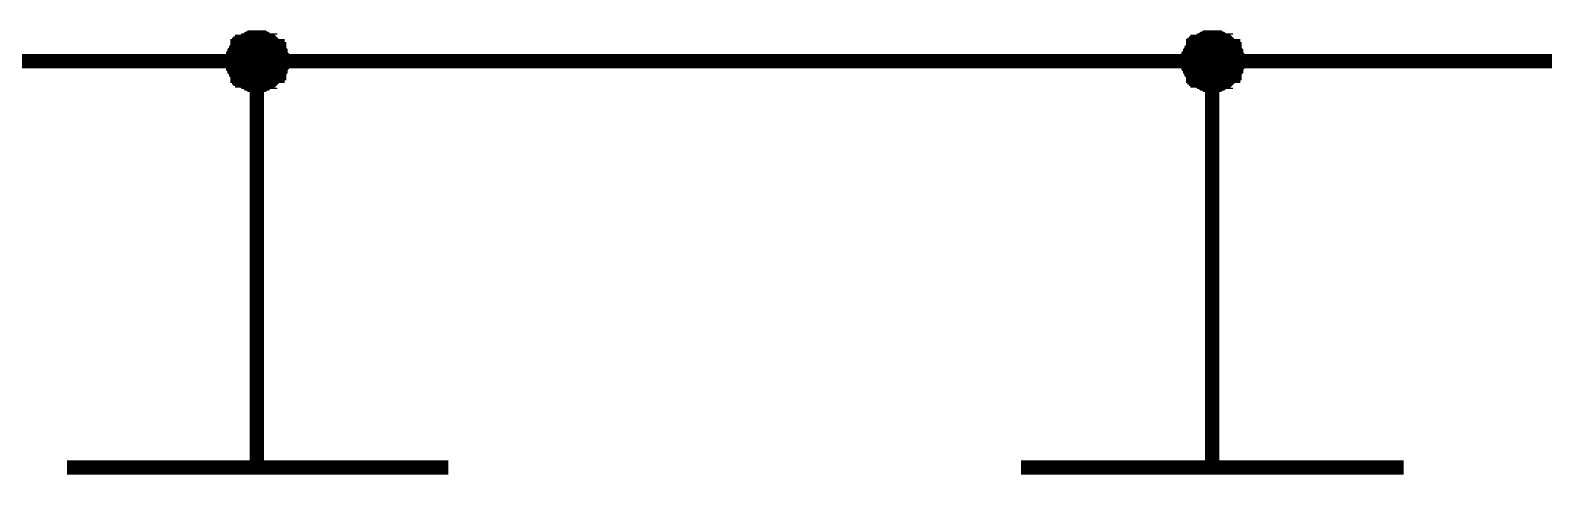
# Model space of a CAD drawing. Header units: millimetres. Extents: x 0 to 841, y 0 to 594.
# Drawn here: x 150.35 to 182.03, y 46.33 to 55.64 of the extents above; entities that cross this region are included whole.
import ezdxf

# ---------------------------------------------------------------- set-up
doc = ezdxf.new("R2010")
doc.units = ezdxf.units.MM
doc.layers.add('Sheet', color=255, linetype='Continuous')

msp = doc.modelspace()

# ---------------------------------------------------------------- linework, layer by layer
at = {"layer": 'Sheet', "const_width": 0.3}
for points in [[(154.597, 54.988), (154.597, 55.02), (154.597, 55.051), (154.597, 55.051), (154.597, 55.082), (154.597, 55.113), (154.628, 55.144), (154.628, 55.175), (154.628, 55.175), (154.66, 55.206), (154.66, 55.237), (154.66, 55.237), (154.691, 55.268), (154.691, 55.299), (154.722, 55.299), (154.722, 55.33), (154.753, 55.33), (154.753, 55.361), (154.784, 55.361), (154.784, 55.392), (154.815, 55.392), (154.846, 55.423), (154.846, 55.423), (154.877, 55.423), (154.908, 55.454), (154.908, 55.454), (154.939, 55.454), (154.97, 55.486), (155.001, 55.486), (155.032, 55.486), (155.032, 55.486), (155.063, 55.486), (155.094, 55.486)], [(154.597, 54.988), (154.597, 55.02), (154.597, 55.051), (154.597, 55.051), (154.597, 55.082), (154.597, 55.113), (154.628, 55.144), (154.628, 55.175), (154.628, 55.175), (154.66, 55.206), (154.66, 55.237), (154.66, 55.237), (154.691, 55.268), (154.691, 55.299), (154.722, 55.299), (154.722, 55.33), (154.753, 55.33), (154.753, 55.361), (154.784, 55.361), (154.784, 55.392), (154.815, 55.392), (154.846, 55.423), (154.846, 55.423), (154.877, 55.423), (154.908, 55.454), (154.908, 55.454), (154.939, 55.454), (154.97, 55.486), (155.001, 55.486), (155.032, 55.486), (155.032, 55.486), (155.063, 55.486), (155.094, 55.486)], [(154.597, 54.988), (154.597, 55.02), (154.597, 55.051), (154.597, 55.051), (154.597, 55.082), (154.597, 55.113), (154.628, 55.144), (154.628, 55.175), (154.628, 55.175), (154.66, 55.206), (154.66, 55.237), (154.66, 55.237), (154.691, 55.268), (154.691, 55.299), (154.722, 55.299), (154.722, 55.33), (154.753, 55.33), (154.753, 55.361), (154.784, 55.361), (154.784, 55.392), (154.815, 55.392), (154.846, 55.423), (154.846, 55.423), (154.877, 55.423), (154.908, 55.454), (154.908, 55.454), (154.939, 55.454), (154.97, 55.486), (155.001, 55.486), (155.032, 55.486), (155.032, 55.486), (155.063, 55.486), (155.094, 55.486)], [(154.597, 54.988), (154.597, 55.02), (154.597, 55.051), (154.597, 55.051), (154.597, 55.082), (154.597, 55.113), (154.628, 55.144), (154.628, 55.175), (154.628, 55.175), (154.66, 55.206), (154.66, 55.237), (154.66, 55.237), (154.691, 55.268), (154.691, 55.299), (154.722, 55.299), (154.722, 55.33), (154.753, 55.33), (154.753, 55.361), (154.784, 55.361), (154.784, 55.392), (154.815, 55.392), (154.846, 55.423), (154.846, 55.423), (154.877, 55.423), (154.908, 55.454), (154.908, 55.454), (154.939, 55.454), (154.97, 55.486), (155.001, 55.486), (155.032, 55.486), (155.032, 55.486), (155.063, 55.486), (155.094, 55.486)], [(154.597, 54.988), (154.597, 55.02), (154.597, 55.051), (154.597, 55.051), (154.597, 55.082), (154.597, 55.113), (154.628, 55.144), (154.628, 55.175), (154.628, 55.175), (154.66, 55.206), (154.66, 55.237), (154.66, 55.237), (154.691, 55.268), (154.691, 55.299), (154.722, 55.299), (154.722, 55.33), (154.753, 55.33), (154.753, 55.361), (154.784, 55.361), (154.784, 55.392), (154.815, 55.392), (154.846, 55.423), (154.846, 55.423), (154.877, 55.423), (154.908, 55.454), (154.908, 55.454), (154.939, 55.454), (154.97, 55.486), (155.001, 55.486), (155.032, 55.486), (155.032, 55.486), (155.063, 55.486), (155.094, 55.486)], [(154.597, 54.988), (154.597, 55.02), (154.597, 55.051), (154.597, 55.051), (154.597, 55.082), (154.597, 55.113), (154.628, 55.144), (154.628, 55.175), (154.628, 55.175), (154.66, 55.206), (154.66, 55.237), (154.66, 55.237), (154.691, 55.268), (154.691, 55.299), (154.722, 55.299), (154.722, 55.33), (154.753, 55.33), (154.753, 55.361), (154.784, 55.361), (154.784, 55.392), (154.815, 55.392), (154.846, 55.423), (154.846, 55.423), (154.877, 55.423), (154.908, 55.454), (154.908, 55.454), (154.939, 55.454), (154.97, 55.486), (155.001, 55.486), (155.032, 55.486), (155.032, 55.486), (155.063, 55.486), (155.094, 55.486)], [(154.597, 54.988), (154.597, 55.02), (154.597, 55.051), (154.597, 55.051), (154.597, 55.082), (154.597, 55.113), (154.628, 55.144), (154.628, 55.175), (154.628, 55.175), (154.66, 55.206), (154.66, 55.237), (154.66, 55.237), (154.691, 55.268), (154.691, 55.299), (154.722, 55.299), (154.722, 55.33), (154.753, 55.33), (154.753, 55.361), (154.784, 55.361), (154.784, 55.392), (154.815, 55.392), (154.846, 55.423), (154.846, 55.423), (154.877, 55.423), (154.908, 55.454), (154.908, 55.454), (154.939, 55.454), (154.97, 55.486), (155.001, 55.486), (155.032, 55.486), (155.032, 55.486), (155.063, 55.486), (155.094, 55.486)], [(154.597, 54.988), (154.597, 55.02), (154.597, 55.051), (154.597, 55.051), (154.597, 55.082), (154.597, 55.113), (154.628, 55.144), (154.628, 55.175), (154.628, 55.175), (154.66, 55.206), (154.66, 55.237), (154.66, 55.237), (154.691, 55.268), (154.691, 55.299), (154.722, 55.299), (154.722, 55.33), (154.753, 55.33), (154.753, 55.361), (154.784, 55.361), (154.784, 55.392), (154.815, 55.392), (154.846, 55.423), (154.846, 55.423), (154.877, 55.423), (154.908, 55.454), (154.908, 55.454), (154.939, 55.454), (154.97, 55.486), (155.001, 55.486), (155.032, 55.486), (155.032, 55.486), (155.063, 55.486), (155.094, 55.486)], [(155.094, 55.486), (155.094, 55.486)], [(155.094, 55.486), (155.125, 55.486), (155.156, 55.486), (155.156, 55.486), (155.187, 55.486), (155.219, 55.486), (155.25, 55.454), (155.281, 55.454), (155.281, 55.454), (155.312, 55.423), (155.343, 55.423), (155.374, 55.423), (155.374, 55.392), (155.405, 55.392), (155.436, 55.361), (155.436, 55.361), (155.467, 55.33), (155.467, 55.33), (155.498, 55.299), (155.529, 55.299), (155.529, 55.268), (155.529, 55.237), (155.56, 55.237), (155.56, 55.206), (155.591, 55.175), (155.591, 55.175), (155.591, 55.144), (155.591, 55.113), (155.622, 55.082), (155.622, 55.051), (155.622, 55.051), (155.622, 55.02), (155.622, 54.988)], [(155.094, 55.486), (155.094, 55.486)], [(155.094, 55.486), (155.125, 55.486), (155.156, 55.486), (155.156, 55.486), (155.187, 55.486), (155.219, 55.486), (155.25, 55.454), (155.281, 55.454), (155.281, 55.454), (155.312, 55.423), (155.343, 55.423), (155.374, 55.423), (155.374, 55.392), (155.405, 55.392), (155.436, 55.361), (155.436, 55.361), (155.467, 55.33), (155.467, 55.33), (155.498, 55.299), (155.529, 55.299), (155.529, 55.268), (155.529, 55.237), (155.56, 55.237), (155.56, 55.206), (155.591, 55.175), (155.591, 55.175), (155.591, 55.144), (155.591, 55.113), (155.622, 55.082), (155.622, 55.051), (155.622, 55.051), (155.622, 55.02), (155.622, 54.988)], [(155.094, 55.486), (155.094, 55.486)], [(155.094, 55.486), (155.125, 55.486), (155.156, 55.486), (155.156, 55.486), (155.187, 55.486), (155.219, 55.486), (155.25, 55.454), (155.281, 55.454), (155.281, 55.454), (155.312, 55.423), (155.343, 55.423), (155.374, 55.423), (155.374, 55.392), (155.405, 55.392), (155.436, 55.361), (155.436, 55.361), (155.467, 55.33), (155.467, 55.33), (155.498, 55.299), (155.529, 55.299), (155.529, 55.268), (155.529, 55.237), (155.56, 55.237), (155.56, 55.206), (155.591, 55.175), (155.591, 55.175), (155.591, 55.144), (155.591, 55.113), (155.622, 55.082), (155.622, 55.051), (155.622, 55.051), (155.622, 55.02), (155.622, 54.988)], [(155.094, 55.486), (155.094, 55.486)], [(155.094, 55.486), (155.125, 55.486), (155.156, 55.486), (155.156, 55.486), (155.187, 55.486), (155.219, 55.486), (155.25, 55.454), (155.281, 55.454), (155.281, 55.454), (155.312, 55.423), (155.343, 55.423), (155.374, 55.423), (155.374, 55.392), (155.405, 55.392), (155.436, 55.361), (155.436, 55.361), (155.467, 55.33), (155.467, 55.33), (155.498, 55.299), (155.529, 55.299), (155.529, 55.268), (155.529, 55.237), (155.56, 55.237), (155.56, 55.206), (155.591, 55.175), (155.591, 55.175), (155.591, 55.144), (155.591, 55.113), (155.622, 55.082), (155.622, 55.051), (155.622, 55.051), (155.622, 55.02), (155.622, 54.988)], [(155.094, 55.486), (155.094, 55.486)], [(155.094, 55.486), (155.125, 55.486), (155.156, 55.486), (155.156, 55.486), (155.187, 55.486), (155.219, 55.486), (155.25, 55.454), (155.281, 55.454), (155.281, 55.454), (155.312, 55.423), (155.343, 55.423), (155.374, 55.423), (155.374, 55.392), (155.405, 55.392), (155.436, 55.361), (155.436, 55.361), (155.467, 55.33), (155.467, 55.33), (155.498, 55.299), (155.529, 55.299), (155.529, 55.268), (155.529, 55.237), (155.56, 55.237), (155.56, 55.206), (155.591, 55.175), (155.591, 55.175), (155.591, 55.144), (155.591, 55.113), (155.622, 55.082), (155.622, 55.051), (155.622, 55.051), (155.622, 55.02), (155.622, 54.988)], [(155.094, 55.486), (155.094, 55.486)], [(155.094, 55.486), (155.125, 55.486), (155.156, 55.486), (155.156, 55.486), (155.187, 55.486), (155.219, 55.486), (155.25, 55.454), (155.281, 55.454), (155.281, 55.454), (155.312, 55.423), (155.343, 55.423), (155.374, 55.423), (155.374, 55.392), (155.405, 55.392), (155.436, 55.361), (155.436, 55.361), (155.467, 55.33), (155.467, 55.33), (155.498, 55.299), (155.529, 55.299), (155.529, 55.268), (155.529, 55.237), (155.56, 55.237), (155.56, 55.206), (155.591, 55.175), (155.591, 55.175), (155.591, 55.144), (155.591, 55.113), (155.622, 55.082), (155.622, 55.051), (155.622, 55.051), (155.622, 55.02), (155.622, 54.988)], [(155.094, 55.486), (155.094, 55.486)], [(155.094, 55.486), (155.125, 55.486), (155.156, 55.486), (155.156, 55.486), (155.187, 55.486), (155.219, 55.486), (155.25, 55.454), (155.281, 55.454), (155.281, 55.454), (155.312, 55.423), (155.343, 55.423), (155.374, 55.423), (155.374, 55.392), (155.405, 55.392), (155.436, 55.361), (155.436, 55.361), (155.467, 55.33), (155.467, 55.33), (155.498, 55.299), (155.529, 55.299), (155.529, 55.268), (155.529, 55.237), (155.56, 55.237), (155.56, 55.206), (155.591, 55.175), (155.591, 55.175), (155.591, 55.144), (155.591, 55.113), (155.622, 55.082), (155.622, 55.051), (155.622, 55.051), (155.622, 55.02), (155.622, 54.988)], [(155.094, 55.486), (155.094, 55.486)], [(155.094, 55.486), (155.125, 55.486), (155.156, 55.486), (155.156, 55.486), (155.187, 55.486), (155.219, 55.486), (155.25, 55.454), (155.281, 55.454), (155.281, 55.454), (155.312, 55.423), (155.343, 55.423), (155.374, 55.423), (155.374, 55.392), (155.405, 55.392), (155.436, 55.361), (155.436, 55.361), (155.467, 55.33), (155.467, 55.33), (155.498, 55.299), (155.529, 55.299), (155.529, 55.268), (155.529, 55.237), (155.56, 55.237), (155.56, 55.206), (155.591, 55.175), (155.591, 55.175), (155.591, 55.144), (155.591, 55.113), (155.622, 55.082), (155.622, 55.051), (155.622, 55.051), (155.622, 55.02), (155.622, 54.988)], [(174.598, 54.988), (174.598, 55.02), (174.598, 55.051), (174.598, 55.051), (174.598, 55.082), (174.598, 55.113), (174.629, 55.144), (174.629, 55.175), (174.629, 55.175), (174.66, 55.206), (174.66, 55.237), (174.66, 55.237), (174.691, 55.268), (174.691, 55.299), (174.722, 55.299), (174.722, 55.33), (174.753, 55.33), (174.753, 55.361), (174.784, 55.361), (174.784, 55.392), (174.815, 55.392), (174.846, 55.423), (174.846, 55.423), (174.877, 55.423), (174.908, 55.454), (174.908, 55.454), (174.939, 55.454), (174.97, 55.486), (175.001, 55.486), (175.032, 55.486), (175.032, 55.486), (175.063, 55.486), (175.094, 55.486)], [(174.598, 54.988), (174.598, 55.02), (174.598, 55.051), (174.598, 55.051), (174.598, 55.082), (174.598, 55.113), (174.629, 55.144), (174.629, 55.175), (174.629, 55.175), (174.66, 55.206), (174.66, 55.237), (174.66, 55.237), (174.691, 55.268), (174.691, 55.299), (174.722, 55.299), (174.722, 55.33), (174.753, 55.33), (174.753, 55.361), (174.784, 55.361), (174.784, 55.392), (174.815, 55.392), (174.846, 55.423), (174.846, 55.423), (174.877, 55.423), (174.908, 55.454), (174.908, 55.454), (174.939, 55.454), (174.97, 55.486), (175.001, 55.486), (175.032, 55.486), (175.032, 55.486), (175.063, 55.486), (175.094, 55.486)], [(174.598, 54.988), (174.598, 55.02), (174.598, 55.051), (174.598, 55.051), (174.598, 55.082), (174.598, 55.113), (174.629, 55.144), (174.629, 55.175), (174.629, 55.175), (174.66, 55.206), (174.66, 55.237), (174.66, 55.237), (174.691, 55.268), (174.691, 55.299), (174.722, 55.299), (174.722, 55.33), (174.753, 55.33), (174.753, 55.361), (174.784, 55.361), (174.784, 55.392), (174.815, 55.392), (174.846, 55.423), (174.846, 55.423), (174.877, 55.423), (174.908, 55.454), (174.908, 55.454), (174.939, 55.454), (174.97, 55.486), (175.001, 55.486), (175.032, 55.486), (175.032, 55.486), (175.063, 55.486), (175.094, 55.486)], [(174.598, 54.988), (174.598, 55.02), (174.598, 55.051), (174.598, 55.051), (174.598, 55.082), (174.598, 55.113), (174.629, 55.144), (174.629, 55.175), (174.629, 55.175), (174.66, 55.206), (174.66, 55.237), (174.66, 55.237), (174.691, 55.268), (174.691, 55.299), (174.722, 55.299), (174.722, 55.33), (174.753, 55.33), (174.753, 55.361), (174.784, 55.361), (174.784, 55.392), (174.815, 55.392), (174.846, 55.423), (174.846, 55.423), (174.877, 55.423), (174.908, 55.454), (174.908, 55.454), (174.939, 55.454), (174.97, 55.486), (175.001, 55.486), (175.032, 55.486), (175.032, 55.486), (175.063, 55.486), (175.094, 55.486)], [(174.598, 54.988), (174.598, 55.02), (174.598, 55.051), (174.598, 55.051), (174.598, 55.082), (174.598, 55.113), (174.629, 55.144), (174.629, 55.175), (174.629, 55.175), (174.66, 55.206), (174.66, 55.237), (174.66, 55.237), (174.691, 55.268), (174.691, 55.299), (174.722, 55.299), (174.722, 55.33), (174.753, 55.33), (174.753, 55.361), (174.784, 55.361), (174.784, 55.392), (174.815, 55.392), (174.846, 55.423), (174.846, 55.423), (174.877, 55.423), (174.908, 55.454), (174.908, 55.454), (174.939, 55.454), (174.97, 55.486), (175.001, 55.486), (175.032, 55.486), (175.032, 55.486), (175.063, 55.486), (175.094, 55.486)], [(174.598, 54.988), (174.598, 55.02), (174.598, 55.051), (174.598, 55.051), (174.598, 55.082), (174.598, 55.113), (174.629, 55.144), (174.629, 55.175), (174.629, 55.175), (174.66, 55.206), (174.66, 55.237), (174.66, 55.237), (174.691, 55.268), (174.691, 55.299), (174.722, 55.299), (174.722, 55.33), (174.753, 55.33), (174.753, 55.361), (174.784, 55.361), (174.784, 55.392), (174.815, 55.392), (174.846, 55.423), (174.846, 55.423), (174.877, 55.423), (174.908, 55.454), (174.908, 55.454), (174.939, 55.454), (174.97, 55.486), (175.001, 55.486), (175.032, 55.486), (175.032, 55.486), (175.063, 55.486), (175.094, 55.486)], [(174.598, 54.988), (174.598, 55.02), (174.598, 55.051), (174.598, 55.051), (174.598, 55.082), (174.598, 55.113), (174.629, 55.144), (174.629, 55.175), (174.629, 55.175), (174.66, 55.206), (174.66, 55.237), (174.66, 55.237), (174.691, 55.268), (174.691, 55.299), (174.722, 55.299), (174.722, 55.33), (174.753, 55.33), (174.753, 55.361), (174.784, 55.361), (174.784, 55.392), (174.815, 55.392), (174.846, 55.423), (174.846, 55.423), (174.877, 55.423), (174.908, 55.454), (174.908, 55.454), (174.939, 55.454), (174.97, 55.486), (175.001, 55.486), (175.032, 55.486), (175.032, 55.486), (175.063, 55.486), (175.094, 55.486)], [(174.598, 54.988), (174.598, 55.02), (174.598, 55.051), (174.598, 55.051), (174.598, 55.082), (174.598, 55.113), (174.629, 55.144), (174.629, 55.175), (174.629, 55.175), (174.66, 55.206), (174.66, 55.237), (174.66, 55.237), (174.691, 55.268), (174.691, 55.299), (174.722, 55.299), (174.722, 55.33), (174.753, 55.33), (174.753, 55.361), (174.784, 55.361), (174.784, 55.392), (174.815, 55.392), (174.846, 55.423), (174.846, 55.423), (174.877, 55.423), (174.908, 55.454), (174.908, 55.454), (174.939, 55.454), (174.97, 55.486), (175.001, 55.486), (175.032, 55.486), (175.032, 55.486), (175.063, 55.486), (175.094, 55.486)], [(175.094, 55.486), (175.094, 55.486)], [(175.094, 55.486), (175.126, 55.486), (175.157, 55.486), (175.157, 55.486), (175.188, 55.486), (175.219, 55.486), (175.25, 55.454), (175.281, 55.454), (175.281, 55.454), (175.312, 55.423), (175.343, 55.423), (175.374, 55.423), (175.374, 55.392), (175.405, 55.392), (175.436, 55.361), (175.436, 55.361), (175.467, 55.33), (175.467, 55.33), (175.498, 55.299), (175.529, 55.299), (175.529, 55.268), (175.529, 55.237), (175.56, 55.237), (175.56, 55.206), (175.591, 55.175), (175.591, 55.175), (175.591, 55.144), (175.591, 55.113), (175.622, 55.082), (175.622, 55.051), (175.622, 55.051), (175.622, 55.02), (175.622, 54.988)], [(175.094, 55.486), (175.094, 55.486)], [(175.094, 55.486), (175.126, 55.486), (175.157, 55.486), (175.157, 55.486), (175.188, 55.486), (175.219, 55.486), (175.25, 55.454), (175.281, 55.454), (175.281, 55.454), (175.312, 55.423), (175.343, 55.423), (175.374, 55.423), (175.374, 55.392), (175.405, 55.392), (175.436, 55.361), (175.436, 55.361), (175.467, 55.33), (175.467, 55.33), (175.498, 55.299), (175.529, 55.299), (175.529, 55.268), (175.529, 55.237), (175.56, 55.237), (175.56, 55.206), (175.591, 55.175), (175.591, 55.175), (175.591, 55.144), (175.591, 55.113), (175.622, 55.082), (175.622, 55.051), (175.622, 55.051), (175.622, 55.02), (175.622, 54.988)], [(175.094, 55.486), (175.094, 55.486)], [(175.094, 55.486), (175.126, 55.486), (175.157, 55.486), (175.157, 55.486), (175.188, 55.486), (175.219, 55.486), (175.25, 55.454), (175.281, 55.454), (175.281, 55.454), (175.312, 55.423), (175.343, 55.423), (175.374, 55.423), (175.374, 55.392), (175.405, 55.392), (175.436, 55.361), (175.436, 55.361), (175.467, 55.33), (175.467, 55.33), (175.498, 55.299), (175.529, 55.299), (175.529, 55.268), (175.529, 55.237), (175.56, 55.237), (175.56, 55.206), (175.591, 55.175), (175.591, 55.175), (175.591, 55.144), (175.591, 55.113), (175.622, 55.082), (175.622, 55.051), (175.622, 55.051), (175.622, 55.02), (175.622, 54.988)], [(175.094, 55.486), (175.094, 55.486)], [(175.094, 55.486), (175.126, 55.486), (175.157, 55.486), (175.157, 55.486), (175.188, 55.486), (175.219, 55.486), (175.25, 55.454), (175.281, 55.454), (175.281, 55.454), (175.312, 55.423), (175.343, 55.423), (175.374, 55.423), (175.374, 55.392), (175.405, 55.392), (175.436, 55.361), (175.436, 55.361), (175.467, 55.33), (175.467, 55.33), (175.498, 55.299), (175.529, 55.299), (175.529, 55.268), (175.529, 55.237), (175.56, 55.237), (175.56, 55.206), (175.591, 55.175), (175.591, 55.175), (175.591, 55.144), (175.591, 55.113), (175.622, 55.082), (175.622, 55.051), (175.622, 55.051), (175.622, 55.02), (175.622, 54.988)], [(175.094, 55.486), (175.094, 55.486)], [(175.094, 55.486), (175.126, 55.486), (175.157, 55.486), (175.157, 55.486), (175.188, 55.486), (175.219, 55.486), (175.25, 55.454), (175.281, 55.454), (175.281, 55.454), (175.312, 55.423), (175.343, 55.423), (175.374, 55.423), (175.374, 55.392), (175.405, 55.392), (175.436, 55.361), (175.436, 55.361), (175.467, 55.33), (175.467, 55.33), (175.498, 55.299), (175.529, 55.299), (175.529, 55.268), (175.529, 55.237), (175.56, 55.237), (175.56, 55.206), (175.591, 55.175), (175.591, 55.175), (175.591, 55.144), (175.591, 55.113), (175.622, 55.082), (175.622, 55.051), (175.622, 55.051), (175.622, 55.02), (175.622, 54.988)], [(175.094, 55.486), (175.094, 55.486)], [(175.094, 55.486), (175.126, 55.486), (175.157, 55.486), (175.157, 55.486), (175.188, 55.486), (175.219, 55.486), (175.25, 55.454), (175.281, 55.454), (175.281, 55.454), (175.312, 55.423), (175.343, 55.423), (175.374, 55.423), (175.374, 55.392), (175.405, 55.392), (175.436, 55.361), (175.436, 55.361), (175.467, 55.33), (175.467, 55.33), (175.498, 55.299), (175.529, 55.299), (175.529, 55.268), (175.529, 55.237), (175.56, 55.237), (175.56, 55.206), (175.591, 55.175), (175.591, 55.175), (175.591, 55.144), (175.591, 55.113), (175.622, 55.082), (175.622, 55.051), (175.622, 55.051), (175.622, 55.02), (175.622, 54.988)], [(175.094, 55.486), (175.094, 55.486)], [(175.094, 55.486), (175.126, 55.486), (175.157, 55.486), (175.157, 55.486), (175.188, 55.486), (175.219, 55.486), (175.25, 55.454), (175.281, 55.454), (175.281, 55.454), (175.312, 55.423), (175.343, 55.423), (175.374, 55.423), (175.374, 55.392), (175.405, 55.392), (175.436, 55.361), (175.436, 55.361), (175.467, 55.33), (175.467, 55.33), (175.498, 55.299), (175.529, 55.299), (175.529, 55.268), (175.529, 55.237), (175.56, 55.237), (175.56, 55.206), (175.591, 55.175), (175.591, 55.175), (175.591, 55.144), (175.591, 55.113), (175.622, 55.082), (175.622, 55.051), (175.622, 55.051), (175.622, 55.02), (175.622, 54.988)], [(175.094, 55.486), (175.094, 55.486)], [(175.094, 55.486), (175.126, 55.486), (175.157, 55.486), (175.157, 55.486), (175.188, 55.486), (175.219, 55.486), (175.25, 55.454), (175.281, 55.454), (175.281, 55.454), (175.312, 55.423), (175.343, 55.423), (175.374, 55.423), (175.374, 55.392), (175.405, 55.392), (175.436, 55.361), (175.436, 55.361), (175.467, 55.33), (175.467, 55.33), (175.498, 55.299), (175.529, 55.299), (175.529, 55.268), (175.529, 55.237), (175.56, 55.237), (175.56, 55.206), (175.591, 55.175), (175.591, 55.175), (175.591, 55.144), (175.591, 55.113), (175.622, 55.082), (175.622, 55.051), (175.622, 55.051), (175.622, 55.02), (175.622, 54.988)], [(87.64, 54.988), (115.125, 54.988), (135.125, 54.988), (155.094, 54.988), (175.094, 54.988), (195.095, 54.988), (210.095, 54.988)], [(155.094, 54.491), (155.063, 54.491), (155.032, 54.491), (155.032, 54.491), (155.001, 54.491), (154.97, 54.491), (154.939, 54.522), (154.908, 54.522), (154.908, 54.522), (154.877, 54.554), (154.846, 54.554), (154.846, 54.554), (154.815, 54.585), (154.784, 54.585), (154.784, 54.616), (154.753, 54.616), (154.753, 54.647), (154.722, 54.647), (154.722, 54.678), (154.691, 54.678), (154.691, 54.709), (154.66, 54.74), (154.66, 54.74), (154.66, 54.771), (154.628, 54.802), (154.628, 54.802), (154.628, 54.833), (154.597, 54.864), (154.597, 54.895), (154.597, 54.926), (154.597, 54.926), (154.597, 54.957), (154.597, 54.988)], [(154.597, 54.988), (154.597, 54.988)], [(155.094, 54.491), (155.063, 54.491), (155.032, 54.491), (155.032, 54.491), (155.001, 54.491), (154.97, 54.491), (154.939, 54.522), (154.908, 54.522), (154.908, 54.522), (154.877, 54.554), (154.846, 54.554), (154.846, 54.554), (154.815, 54.585), (154.784, 54.585), (154.784, 54.616), (154.753, 54.616), (154.753, 54.647), (154.722, 54.647), (154.722, 54.678), (154.691, 54.678), (154.691, 54.709), (154.66, 54.74), (154.66, 54.74), (154.66, 54.771), (154.628, 54.802), (154.628, 54.802), (154.628, 54.833), (154.597, 54.864), (154.597, 54.895), (154.597, 54.926), (154.597, 54.926), (154.597, 54.957), (154.597, 54.988)], [(154.597, 54.988), (154.597, 54.988)], [(155.094, 54.491), (155.063, 54.491), (155.032, 54.491), (155.032, 54.491), (155.001, 54.491), (154.97, 54.491), (154.939, 54.522), (154.908, 54.522), (154.908, 54.522), (154.877, 54.554), (154.846, 54.554), (154.846, 54.554), (154.815, 54.585), (154.784, 54.585), (154.784, 54.616), (154.753, 54.616), (154.753, 54.647), (154.722, 54.647), (154.722, 54.678), (154.691, 54.678), (154.691, 54.709), (154.66, 54.74), (154.66, 54.74), (154.66, 54.771), (154.628, 54.802), (154.628, 54.802), (154.628, 54.833), (154.597, 54.864), (154.597, 54.895), (154.597, 54.926), (154.597, 54.926), (154.597, 54.957), (154.597, 54.988)], [(154.597, 54.988), (154.597, 54.988)], [(155.094, 54.491), (155.063, 54.491), (155.032, 54.491), (155.032, 54.491), (155.001, 54.491), (154.97, 54.491), (154.939, 54.522), (154.908, 54.522), (154.908, 54.522), (154.877, 54.554), (154.846, 54.554), (154.846, 54.554), (154.815, 54.585), (154.784, 54.585), (154.784, 54.616), (154.753, 54.616), (154.753, 54.647), (154.722, 54.647), (154.722, 54.678), (154.691, 54.678), (154.691, 54.709), (154.66, 54.74), (154.66, 54.74), (154.66, 54.771), (154.628, 54.802), (154.628, 54.802), (154.628, 54.833), (154.597, 54.864), (154.597, 54.895), (154.597, 54.926), (154.597, 54.926), (154.597, 54.957), (154.597, 54.988)], [(154.597, 54.988), (154.597, 54.988)], [(155.094, 54.491), (155.063, 54.491), (155.032, 54.491), (155.032, 54.491), (155.001, 54.491), (154.97, 54.491), (154.939, 54.522), (154.908, 54.522), (154.908, 54.522), (154.877, 54.554), (154.846, 54.554), (154.846, 54.554), (154.815, 54.585), (154.784, 54.585), (154.784, 54.616), (154.753, 54.616), (154.753, 54.647), (154.722, 54.647), (154.722, 54.678), (154.691, 54.678), (154.691, 54.709), (154.66, 54.74), (154.66, 54.74), (154.66, 54.771), (154.628, 54.802), (154.628, 54.802), (154.628, 54.833), (154.597, 54.864), (154.597, 54.895), (154.597, 54.926), (154.597, 54.926), (154.597, 54.957), (154.597, 54.988)], [(154.597, 54.988), (154.597, 54.988)], [(155.094, 54.491), (155.063, 54.491), (155.032, 54.491), (155.032, 54.491), (155.001, 54.491), (154.97, 54.491), (154.939, 54.522), (154.908, 54.522), (154.908, 54.522), (154.877, 54.554), (154.846, 54.554), (154.846, 54.554), (154.815, 54.585), (154.784, 54.585), (154.784, 54.616), (154.753, 54.616), (154.753, 54.647), (154.722, 54.647), (154.722, 54.678), (154.691, 54.678), (154.691, 54.709), (154.66, 54.74), (154.66, 54.74), (154.66, 54.771), (154.628, 54.802), (154.628, 54.802), (154.628, 54.833), (154.597, 54.864), (154.597, 54.895), (154.597, 54.926), (154.597, 54.926), (154.597, 54.957), (154.597, 54.988)], [(154.597, 54.988), (154.597, 54.988)], [(155.094, 54.491), (155.063, 54.491), (155.032, 54.491), (155.032, 54.491), (155.001, 54.491), (154.97, 54.491), (154.939, 54.522), (154.908, 54.522), (154.908, 54.522), (154.877, 54.554), (154.846, 54.554), (154.846, 54.554), (154.815, 54.585), (154.784, 54.585), (154.784, 54.616), (154.753, 54.616), (154.753, 54.647), (154.722, 54.647), (154.722, 54.678), (154.691, 54.678), (154.691, 54.709), (154.66, 54.74), (154.66, 54.74), (154.66, 54.771), (154.628, 54.802), (154.628, 54.802), (154.628, 54.833), (154.597, 54.864), (154.597, 54.895), (154.597, 54.926), (154.597, 54.926), (154.597, 54.957), (154.597, 54.988)], [(154.597, 54.988), (154.597, 54.988)], [(155.094, 54.491), (155.063, 54.491), (155.032, 54.491), (155.032, 54.491), (155.001, 54.491), (154.97, 54.491), (154.939, 54.522), (154.908, 54.522), (154.908, 54.522), (154.877, 54.554), (154.846, 54.554), (154.846, 54.554), (154.815, 54.585), (154.784, 54.585), (154.784, 54.616), (154.753, 54.616), (154.753, 54.647), (154.722, 54.647), (154.722, 54.678), (154.691, 54.678), (154.691, 54.709), (154.66, 54.74), (154.66, 54.74), (154.66, 54.771), (154.628, 54.802), (154.628, 54.802), (154.628, 54.833), (154.597, 54.864), (154.597, 54.895), (154.597, 54.926), (154.597, 54.926), (154.597, 54.957), (154.597, 54.988)], [(154.597, 54.988), (154.597, 54.988)], [(155.622, 54.988), (155.622, 54.957), (155.622, 54.926), (155.622, 54.926), (155.622, 54.895), (155.591, 54.864), (155.591, 54.833), (155.591, 54.802), (155.591, 54.802), (155.56, 54.771), (155.56, 54.74), (155.529, 54.74), (155.529, 54.709), (155.529, 54.678), (155.498, 54.678), (155.467, 54.647), (155.467, 54.647), (155.436, 54.616), (155.436, 54.616), (155.405, 54.585), (155.374, 54.585), (155.374, 54.554), (155.343, 54.554), (155.312, 54.554), (155.281, 54.522), (155.281, 54.522), (155.25, 54.522), (155.219, 54.491), (155.187, 54.491), (155.156, 54.491), (155.156, 54.491), (155.125, 54.491), (155.094, 54.491)], [(155.622, 54.988), (155.622, 54.957), (155.622, 54.926), (155.622, 54.926), (155.622, 54.895), (155.591, 54.864), (155.591, 54.833), (155.591, 54.802), (155.591, 54.802), (155.56, 54.771), (155.56, 54.74), (155.529, 54.74), (155.529, 54.709), (155.529, 54.678), (155.498, 54.678), (155.467, 54.647), (155.467, 54.647), (155.436, 54.616), (155.436, 54.616), (155.405, 54.585), (155.374, 54.585), (155.374, 54.554), (155.343, 54.554), (155.312, 54.554), (155.281, 54.522), (155.281, 54.522), (155.25, 54.522), (155.219, 54.491), (155.187, 54.491), (155.156, 54.491), (155.156, 54.491), (155.125, 54.491), (155.094, 54.491)], [(155.094, 48.993), (155.094, 54.988), (155.094, 54.988)], [(155.622, 54.988), (155.622, 54.957), (155.622, 54.926), (155.622, 54.926), (155.622, 54.895), (155.591, 54.864), (155.591, 54.833), (155.591, 54.802), (155.591, 54.802), (155.56, 54.771), (155.56, 54.74), (155.529, 54.74), (155.529, 54.709), (155.529, 54.678), (155.498, 54.678), (155.467, 54.647), (155.467, 54.647), (155.436, 54.616), (155.436, 54.616), (155.405, 54.585), (155.374, 54.585), (155.374, 54.554), (155.343, 54.554), (155.312, 54.554), (155.281, 54.522), (155.281, 54.522), (155.25, 54.522), (155.219, 54.491), (155.187, 54.491), (155.156, 54.491), (155.156, 54.491), (155.125, 54.491), (155.094, 54.491)], [(155.622, 54.988), (155.622, 54.957), (155.622, 54.926), (155.622, 54.926), (155.622, 54.895), (155.591, 54.864), (155.591, 54.833), (155.591, 54.802), (155.591, 54.802), (155.56, 54.771), (155.56, 54.74), (155.529, 54.74), (155.529, 54.709), (155.529, 54.678), (155.498, 54.678), (155.467, 54.647), (155.467, 54.647), (155.436, 54.616), (155.436, 54.616), (155.405, 54.585), (155.374, 54.585), (155.374, 54.554), (155.343, 54.554), (155.312, 54.554), (155.281, 54.522), (155.281, 54.522), (155.25, 54.522), (155.219, 54.491), (155.187, 54.491), (155.156, 54.491), (155.156, 54.491), (155.125, 54.491), (155.094, 54.491)], [(155.622, 54.988), (155.622, 54.957), (155.622, 54.926), (155.622, 54.926), (155.622, 54.895), (155.591, 54.864), (155.591, 54.833), (155.591, 54.802), (155.591, 54.802), (155.56, 54.771), (155.56, 54.74), (155.529, 54.74), (155.529, 54.709), (155.529, 54.678), (155.498, 54.678), (155.467, 54.647), (155.467, 54.647), (155.436, 54.616), (155.436, 54.616), (155.405, 54.585), (155.374, 54.585), (155.374, 54.554), (155.343, 54.554), (155.312, 54.554), (155.281, 54.522), (155.281, 54.522), (155.25, 54.522), (155.219, 54.491), (155.187, 54.491), (155.156, 54.491), (155.156, 54.491), (155.125, 54.491), (155.094, 54.491)], [(155.622, 54.988), (155.622, 54.957), (155.622, 54.926), (155.622, 54.926), (155.622, 54.895), (155.591, 54.864), (155.591, 54.833), (155.591, 54.802), (155.591, 54.802), (155.56, 54.771), (155.56, 54.74), (155.529, 54.74), (155.529, 54.709), (155.529, 54.678), (155.498, 54.678), (155.467, 54.647), (155.467, 54.647), (155.436, 54.616), (155.436, 54.616), (155.405, 54.585), (155.374, 54.585), (155.374, 54.554), (155.343, 54.554), (155.312, 54.554), (155.281, 54.522), (155.281, 54.522), (155.25, 54.522), (155.219, 54.491), (155.187, 54.491), (155.156, 54.491), (155.156, 54.491), (155.125, 54.491), (155.094, 54.491)], [(155.622, 54.988), (155.622, 54.957), (155.622, 54.926), (155.622, 54.926), (155.622, 54.895), (155.591, 54.864), (155.591, 54.833), (155.591, 54.802), (155.591, 54.802), (155.56, 54.771), (155.56, 54.74), (155.529, 54.74), (155.529, 54.709), (155.529, 54.678), (155.498, 54.678), (155.467, 54.647), (155.467, 54.647), (155.436, 54.616), (155.436, 54.616), (155.405, 54.585), (155.374, 54.585), (155.374, 54.554), (155.343, 54.554), (155.312, 54.554), (155.281, 54.522), (155.281, 54.522), (155.25, 54.522), (155.219, 54.491), (155.187, 54.491), (155.156, 54.491), (155.156, 54.491), (155.125, 54.491), (155.094, 54.491)], [(155.622, 54.988), (155.622, 54.957), (155.622, 54.926), (155.622, 54.926), (155.622, 54.895), (155.591, 54.864), (155.591, 54.833), (155.591, 54.802), (155.591, 54.802), (155.56, 54.771), (155.56, 54.74), (155.529, 54.74), (155.529, 54.709), (155.529, 54.678), (155.498, 54.678), (155.467, 54.647), (155.467, 54.647), (155.436, 54.616), (155.436, 54.616), (155.405, 54.585), (155.374, 54.585), (155.374, 54.554), (155.343, 54.554), (155.312, 54.554), (155.281, 54.522), (155.281, 54.522), (155.25, 54.522), (155.219, 54.491), (155.187, 54.491), (155.156, 54.491), (155.156, 54.491), (155.125, 54.491), (155.094, 54.491)], [(155.622, 54.988), (155.622, 54.988), (155.622, 54.988), (155.622, 54.988), (155.622, 54.988), (155.622, 54.988), (155.622, 54.988), (155.622, 54.988), (155.622, 54.988), (155.622, 54.988), (155.622, 54.988), (155.622, 54.988), (155.622, 54.988), (155.622, 54.988), (155.622, 54.988), (155.622, 54.988), (155.622, 54.988), (155.622, 54.988), (155.622, 54.988), (155.622, 54.988), (155.622, 54.988), (155.622, 54.988), (155.622, 54.988), (155.622, 54.988), (155.622, 54.988), (155.622, 54.988), (155.622, 54.988), (155.622, 54.988), (155.622, 54.988), (155.622, 54.988), (155.622, 54.988), (155.622, 54.988), (155.622, 54.988)], [(155.622, 54.988), (155.622, 54.988)], [(155.622, 54.988), (155.622, 54.988), (155.622, 54.988), (155.622, 54.988), (155.622, 54.988), (155.622, 54.988), (155.622, 54.988), (155.622, 54.988), (155.622, 54.988), (155.622, 54.988), (155.622, 54.988), (155.622, 54.988), (155.622, 54.988), (155.622, 54.988), (155.622, 54.988), (155.622, 54.988), (155.622, 54.988), (155.622, 54.988), (155.622, 54.988), (155.622, 54.988), (155.622, 54.988), (155.622, 54.988), (155.622, 54.988), (155.622, 54.988), (155.622, 54.988), (155.622, 54.988), (155.622, 54.988), (155.622, 54.988), (155.622, 54.988), (155.622, 54.988), (155.622, 54.988), (155.622, 54.988), (155.622, 54.988)], [(155.622, 54.988), (155.622, 54.988)], [(155.622, 54.988), (155.622, 54.988), (155.622, 54.988), (155.622, 54.988), (155.622, 54.988), (155.622, 54.988), (155.622, 54.988), (155.622, 54.988), (155.622, 54.988), (155.622, 54.988), (155.622, 54.988), (155.622, 54.988), (155.622, 54.988), (155.622, 54.988), (155.622, 54.988), (155.622, 54.988), (155.622, 54.988), (155.622, 54.988), (155.622, 54.988), (155.622, 54.988), (155.622, 54.988), (155.622, 54.988), (155.622, 54.988), (155.622, 54.988), (155.622, 54.988), (155.622, 54.988), (155.622, 54.988), (155.622, 54.988), (155.622, 54.988), (155.622, 54.988), (155.622, 54.988), (155.622, 54.988), (155.622, 54.988)], [(155.622, 54.988), (155.622, 54.988)], [(155.622, 54.988), (155.622, 54.988), (155.622, 54.988), (155.622, 54.988), (155.622, 54.988), (155.622, 54.988), (155.622, 54.988), (155.622, 54.988), (155.622, 54.988), (155.622, 54.988), (155.622, 54.988), (155.622, 54.988), (155.622, 54.988), (155.622, 54.988), (155.622, 54.988), (155.622, 54.988), (155.622, 54.988), (155.622, 54.988), (155.622, 54.988), (155.622, 54.988), (155.622, 54.988), (155.622, 54.988), (155.622, 54.988), (155.622, 54.988), (155.622, 54.988), (155.622, 54.988), (155.622, 54.988), (155.622, 54.988), (155.622, 54.988), (155.622, 54.988), (155.622, 54.988), (155.622, 54.988), (155.622, 54.988)], [(155.622, 54.988), (155.622, 54.988)], [(155.622, 54.988), (155.622, 54.988), (155.622, 54.988), (155.622, 54.988), (155.622, 54.988), (155.622, 54.988), (155.622, 54.988), (155.622, 54.988), (155.622, 54.988), (155.622, 54.988), (155.622, 54.988), (155.622, 54.988), (155.622, 54.988), (155.622, 54.988), (155.622, 54.988), (155.622, 54.988), (155.622, 54.988), (155.622, 54.988), (155.622, 54.988), (155.622, 54.988), (155.622, 54.988), (155.622, 54.988), (155.622, 54.988), (155.622, 54.988), (155.622, 54.988), (155.622, 54.988), (155.622, 54.988), (155.622, 54.988), (155.622, 54.988), (155.622, 54.988), (155.622, 54.988), (155.622, 54.988), (155.622, 54.988)], [(155.622, 54.988), (155.622, 54.988)], [(155.622, 54.988), (155.622, 54.988), (155.622, 54.988), (155.622, 54.988), (155.622, 54.988), (155.622, 54.988), (155.622, 54.988), (155.622, 54.988), (155.622, 54.988), (155.622, 54.988), (155.622, 54.988), (155.622, 54.988), (155.622, 54.988), (155.622, 54.988), (155.622, 54.988), (155.622, 54.988), (155.622, 54.988), (155.622, 54.988), (155.622, 54.988), (155.622, 54.988), (155.622, 54.988), (155.622, 54.988), (155.622, 54.988), (155.622, 54.988), (155.622, 54.988), (155.622, 54.988), (155.622, 54.988), (155.622, 54.988), (155.622, 54.988), (155.622, 54.988), (155.622, 54.988), (155.622, 54.988), (155.622, 54.988)], [(155.622, 54.988), (155.622, 54.988)], [(155.622, 54.988), (155.622, 54.988), (155.622, 54.988), (155.622, 54.988), (155.622, 54.988), (155.622, 54.988), (155.622, 54.988), (155.622, 54.988), (155.622, 54.988), (155.622, 54.988), (155.622, 54.988), (155.622, 54.988), (155.622, 54.988), (155.622, 54.988), (155.622, 54.988), (155.622, 54.988), (155.622, 54.988), (155.622, 54.988), (155.622, 54.988), (155.622, 54.988), (155.622, 54.988), (155.622, 54.988), (155.622, 54.988), (155.622, 54.988), (155.622, 54.988), (155.622, 54.988), (155.622, 54.988), (155.622, 54.988), (155.622, 54.988), (155.622, 54.988), (155.622, 54.988), (155.622, 54.988), (155.622, 54.988)], [(155.622, 54.988), (155.622, 54.988)], [(155.622, 54.988), (155.622, 54.988), (155.622, 54.988), (155.622, 54.988), (155.622, 54.988), (155.622, 54.988), (155.622, 54.988), (155.622, 54.988), (155.622, 54.988), (155.622, 54.988), (155.622, 54.988), (155.622, 54.988), (155.622, 54.988), (155.622, 54.988), (155.622, 54.988), (155.622, 54.988), (155.622, 54.988), (155.622, 54.988), (155.622, 54.988), (155.622, 54.988), (155.622, 54.988), (155.622, 54.988), (155.622, 54.988), (155.622, 54.988), (155.622, 54.988), (155.622, 54.988), (155.622, 54.988), (155.622, 54.988), (155.622, 54.988), (155.622, 54.988), (155.622, 54.988), (155.622, 54.988), (155.622, 54.988)], [(155.622, 54.988), (155.622, 54.988)], [(175.094, 54.491), (175.063, 54.491), (175.032, 54.491), (175.032, 54.491), (175.001, 54.491), (174.97, 54.491), (174.939, 54.522), (174.908, 54.522), (174.908, 54.522), (174.877, 54.554), (174.846, 54.554), (174.846, 54.554), (174.815, 54.585), (174.784, 54.585), (174.784, 54.616), (174.753, 54.616), (174.753, 54.647), (174.722, 54.647), (174.722, 54.678), (174.691, 54.678), (174.691, 54.709), (174.66, 54.74), (174.66, 54.74), (174.66, 54.771), (174.629, 54.802), (174.629, 54.802), (174.629, 54.833), (174.598, 54.864), (174.598, 54.895), (174.598, 54.926), (174.598, 54.926), (174.598, 54.957), (174.598, 54.988)], [(174.598, 54.988), (174.598, 54.988)], [(175.094, 54.491), (175.063, 54.491), (175.032, 54.491), (175.032, 54.491), (175.001, 54.491), (174.97, 54.491), (174.939, 54.522), (174.908, 54.522), (174.908, 54.522), (174.877, 54.554), (174.846, 54.554), (174.846, 54.554), (174.815, 54.585), (174.784, 54.585), (174.784, 54.616), (174.753, 54.616), (174.753, 54.647), (174.722, 54.647), (174.722, 54.678), (174.691, 54.678), (174.691, 54.709), (174.66, 54.74), (174.66, 54.74), (174.66, 54.771), (174.629, 54.802), (174.629, 54.802), (174.629, 54.833), (174.598, 54.864), (174.598, 54.895), (174.598, 54.926), (174.598, 54.926), (174.598, 54.957), (174.598, 54.988)], [(174.598, 54.988), (174.598, 54.988)], [(175.094, 54.491), (175.063, 54.491), (175.032, 54.491), (175.032, 54.491), (175.001, 54.491), (174.97, 54.491), (174.939, 54.522), (174.908, 54.522), (174.908, 54.522), (174.877, 54.554), (174.846, 54.554), (174.846, 54.554), (174.815, 54.585), (174.784, 54.585), (174.784, 54.616), (174.753, 54.616), (174.753, 54.647), (174.722, 54.647), (174.722, 54.678), (174.691, 54.678), (174.691, 54.709), (174.66, 54.74), (174.66, 54.74), (174.66, 54.771), (174.629, 54.802), (174.629, 54.802), (174.629, 54.833), (174.598, 54.864), (174.598, 54.895), (174.598, 54.926), (174.598, 54.926), (174.598, 54.957), (174.598, 54.988)], [(174.598, 54.988), (174.598, 54.988)], [(175.094, 54.491), (175.063, 54.491), (175.032, 54.491), (175.032, 54.491), (175.001, 54.491), (174.97, 54.491), (174.939, 54.522), (174.908, 54.522), (174.908, 54.522), (174.877, 54.554), (174.846, 54.554), (174.846, 54.554), (174.815, 54.585), (174.784, 54.585), (174.784, 54.616), (174.753, 54.616), (174.753, 54.647), (174.722, 54.647), (174.722, 54.678), (174.691, 54.678), (174.691, 54.709), (174.66, 54.74), (174.66, 54.74), (174.66, 54.771), (174.629, 54.802), (174.629, 54.802), (174.629, 54.833), (174.598, 54.864), (174.598, 54.895), (174.598, 54.926), (174.598, 54.926), (174.598, 54.957), (174.598, 54.988)], [(174.598, 54.988), (174.598, 54.988)], [(175.094, 54.491), (175.063, 54.491), (175.032, 54.491), (175.032, 54.491), (175.001, 54.491), (174.97, 54.491), (174.939, 54.522), (174.908, 54.522), (174.908, 54.522), (174.877, 54.554), (174.846, 54.554), (174.846, 54.554), (174.815, 54.585), (174.784, 54.585), (174.784, 54.616), (174.753, 54.616), (174.753, 54.647), (174.722, 54.647), (174.722, 54.678), (174.691, 54.678), (174.691, 54.709), (174.66, 54.74), (174.66, 54.74), (174.66, 54.771), (174.629, 54.802), (174.629, 54.802), (174.629, 54.833), (174.598, 54.864), (174.598, 54.895), (174.598, 54.926), (174.598, 54.926), (174.598, 54.957), (174.598, 54.988)], [(174.598, 54.988), (174.598, 54.988)], [(175.094, 54.491), (175.063, 54.491), (175.032, 54.491), (175.032, 54.491), (175.001, 54.491), (174.97, 54.491), (174.939, 54.522), (174.908, 54.522), (174.908, 54.522), (174.877, 54.554), (174.846, 54.554), (174.846, 54.554), (174.815, 54.585), (174.784, 54.585), (174.784, 54.616), (174.753, 54.616), (174.753, 54.647), (174.722, 54.647), (174.722, 54.678), (174.691, 54.678), (174.691, 54.709), (174.66, 54.74), (174.66, 54.74), (174.66, 54.771), (174.629, 54.802), (174.629, 54.802), (174.629, 54.833), (174.598, 54.864), (174.598, 54.895), (174.598, 54.926), (174.598, 54.926), (174.598, 54.957), (174.598, 54.988)], [(174.598, 54.988), (174.598, 54.988)], [(175.094, 54.491), (175.063, 54.491), (175.032, 54.491), (175.032, 54.491), (175.001, 54.491), (174.97, 54.491), (174.939, 54.522), (174.908, 54.522), (174.908, 54.522), (174.877, 54.554), (174.846, 54.554), (174.846, 54.554), (174.815, 54.585), (174.784, 54.585), (174.784, 54.616), (174.753, 54.616), (174.753, 54.647), (174.722, 54.647), (174.722, 54.678), (174.691, 54.678), (174.691, 54.709), (174.66, 54.74), (174.66, 54.74), (174.66, 54.771), (174.629, 54.802), (174.629, 54.802), (174.629, 54.833), (174.598, 54.864), (174.598, 54.895), (174.598, 54.926), (174.598, 54.926), (174.598, 54.957), (174.598, 54.988)], [(174.598, 54.988), (174.598, 54.988)], [(175.094, 54.491), (175.063, 54.491), (175.032, 54.491), (175.032, 54.491), (175.001, 54.491), (174.97, 54.491), (174.939, 54.522), (174.908, 54.522), (174.908, 54.522), (174.877, 54.554), (174.846, 54.554), (174.846, 54.554), (174.815, 54.585), (174.784, 54.585), (174.784, 54.616), (174.753, 54.616), (174.753, 54.647), (174.722, 54.647), (174.722, 54.678), (174.691, 54.678), (174.691, 54.709), (174.66, 54.74), (174.66, 54.74), (174.66, 54.771), (174.629, 54.802), (174.629, 54.802), (174.629, 54.833), (174.598, 54.864), (174.598, 54.895), (174.598, 54.926), (174.598, 54.926), (174.598, 54.957), (174.598, 54.988)], [(174.598, 54.988), (174.598, 54.988)], [(175.622, 54.988), (175.622, 54.957), (175.622, 54.926), (175.622, 54.926), (175.622, 54.895), (175.591, 54.864), (175.591, 54.833), (175.591, 54.802), (175.591, 54.802), (175.56, 54.771), (175.56, 54.74), (175.529, 54.74), (175.529, 54.709), (175.529, 54.678), (175.498, 54.678), (175.467, 54.647), (175.467, 54.647), (175.436, 54.616), (175.436, 54.616), (175.405, 54.585), (175.374, 54.585), (175.374, 54.554), (175.343, 54.554), (175.312, 54.554), (175.281, 54.522), (175.281, 54.522), (175.25, 54.522), (175.219, 54.491), (175.188, 54.491), (175.157, 54.491), (175.157, 54.491), (175.126, 54.491), (175.094, 54.491)], [(175.622, 54.988), (175.622, 54.957), (175.622, 54.926), (175.622, 54.926), (175.622, 54.895), (175.591, 54.864), (175.591, 54.833), (175.591, 54.802), (175.591, 54.802), (175.56, 54.771), (175.56, 54.74), (175.529, 54.74), (175.529, 54.709), (175.529, 54.678), (175.498, 54.678), (175.467, 54.647), (175.467, 54.647), (175.436, 54.616), (175.436, 54.616), (175.405, 54.585), (175.374, 54.585), (175.374, 54.554), (175.343, 54.554), (175.312, 54.554), (175.281, 54.522), (175.281, 54.522), (175.25, 54.522), (175.219, 54.491), (175.188, 54.491), (175.157, 54.491), (175.157, 54.491), (175.126, 54.491), (175.094, 54.491)], [(175.094, 48.993), (175.094, 54.988), (175.094, 54.988)], [(175.622, 54.988), (175.622, 54.957), (175.622, 54.926), (175.622, 54.926), (175.622, 54.895), (175.591, 54.864), (175.591, 54.833), (175.591, 54.802), (175.591, 54.802), (175.56, 54.771), (175.56, 54.74), (175.529, 54.74), (175.529, 54.709), (175.529, 54.678), (175.498, 54.678), (175.467, 54.647), (175.467, 54.647), (175.436, 54.616), (175.436, 54.616), (175.405, 54.585), (175.374, 54.585), (175.374, 54.554), (175.343, 54.554), (175.312, 54.554), (175.281, 54.522), (175.281, 54.522), (175.25, 54.522), (175.219, 54.491), (175.188, 54.491), (175.157, 54.491), (175.157, 54.491), (175.126, 54.491), (175.094, 54.491)], [(175.622, 54.988), (175.622, 54.957), (175.622, 54.926), (175.622, 54.926), (175.622, 54.895), (175.591, 54.864), (175.591, 54.833), (175.591, 54.802), (175.591, 54.802), (175.56, 54.771), (175.56, 54.74), (175.529, 54.74), (175.529, 54.709), (175.529, 54.678), (175.498, 54.678), (175.467, 54.647), (175.467, 54.647), (175.436, 54.616), (175.436, 54.616), (175.405, 54.585), (175.374, 54.585), (175.374, 54.554), (175.343, 54.554), (175.312, 54.554), (175.281, 54.522), (175.281, 54.522), (175.25, 54.522), (175.219, 54.491), (175.188, 54.491), (175.157, 54.491), (175.157, 54.491), (175.126, 54.491), (175.094, 54.491)], [(175.622, 54.988), (175.622, 54.957), (175.622, 54.926), (175.622, 54.926), (175.622, 54.895), (175.591, 54.864), (175.591, 54.833), (175.591, 54.802), (175.591, 54.802), (175.56, 54.771), (175.56, 54.74), (175.529, 54.74), (175.529, 54.709), (175.529, 54.678), (175.498, 54.678), (175.467, 54.647), (175.467, 54.647), (175.436, 54.616), (175.436, 54.616), (175.405, 54.585), (175.374, 54.585), (175.374, 54.554), (175.343, 54.554), (175.312, 54.554), (175.281, 54.522), (175.281, 54.522), (175.25, 54.522), (175.219, 54.491), (175.188, 54.491), (175.157, 54.491), (175.157, 54.491), (175.126, 54.491), (175.094, 54.491)], [(175.622, 54.988), (175.622, 54.957), (175.622, 54.926), (175.622, 54.926), (175.622, 54.895), (175.591, 54.864), (175.591, 54.833), (175.591, 54.802), (175.591, 54.802), (175.56, 54.771), (175.56, 54.74), (175.529, 54.74), (175.529, 54.709), (175.529, 54.678), (175.498, 54.678), (175.467, 54.647), (175.467, 54.647), (175.436, 54.616), (175.436, 54.616), (175.405, 54.585), (175.374, 54.585), (175.374, 54.554), (175.343, 54.554), (175.312, 54.554), (175.281, 54.522), (175.281, 54.522), (175.25, 54.522), (175.219, 54.491), (175.188, 54.491), (175.157, 54.491), (175.157, 54.491), (175.126, 54.491), (175.094, 54.491)], [(175.622, 54.988), (175.622, 54.957), (175.622, 54.926), (175.622, 54.926), (175.622, 54.895), (175.591, 54.864), (175.591, 54.833), (175.591, 54.802), (175.591, 54.802), (175.56, 54.771), (175.56, 54.74), (175.529, 54.74), (175.529, 54.709), (175.529, 54.678), (175.498, 54.678), (175.467, 54.647), (175.467, 54.647), (175.436, 54.616), (175.436, 54.616), (175.405, 54.585), (175.374, 54.585), (175.374, 54.554), (175.343, 54.554), (175.312, 54.554), (175.281, 54.522), (175.281, 54.522), (175.25, 54.522), (175.219, 54.491), (175.188, 54.491), (175.157, 54.491), (175.157, 54.491), (175.126, 54.491), (175.094, 54.491)], [(175.622, 54.988), (175.622, 54.957), (175.622, 54.926), (175.622, 54.926), (175.622, 54.895), (175.591, 54.864), (175.591, 54.833), (175.591, 54.802), (175.591, 54.802), (175.56, 54.771), (175.56, 54.74), (175.529, 54.74), (175.529, 54.709), (175.529, 54.678), (175.498, 54.678), (175.467, 54.647), (175.467, 54.647), (175.436, 54.616), (175.436, 54.616), (175.405, 54.585), (175.374, 54.585), (175.374, 54.554), (175.343, 54.554), (175.312, 54.554), (175.281, 54.522), (175.281, 54.522), (175.25, 54.522), (175.219, 54.491), (175.188, 54.491), (175.157, 54.491), (175.157, 54.491), (175.126, 54.491), (175.094, 54.491)], [(175.622, 54.988), (175.622, 54.988), (175.622, 54.988), (175.622, 54.988), (175.622, 54.988), (175.622, 54.988), (175.622, 54.988), (175.622, 54.988), (175.622, 54.988), (175.622, 54.988), (175.622, 54.988), (175.622, 54.988), (175.622, 54.988), (175.622, 54.988), (175.622, 54.988), (175.622, 54.988), (175.622, 54.988), (175.622, 54.988), (175.622, 54.988), (175.622, 54.988), (175.622, 54.988), (175.622, 54.988), (175.622, 54.988), (175.622, 54.988), (175.622, 54.988), (175.622, 54.988), (175.622, 54.988), (175.622, 54.988), (175.622, 54.988), (175.622, 54.988), (175.622, 54.988), (175.622, 54.988), (175.622, 54.988)], [(175.622, 54.988), (175.622, 54.988)], [(175.622, 54.988), (175.622, 54.988), (175.622, 54.988), (175.622, 54.988), (175.622, 54.988), (175.622, 54.988), (175.622, 54.988), (175.622, 54.988), (175.622, 54.988), (175.622, 54.988), (175.622, 54.988), (175.622, 54.988), (175.622, 54.988), (175.622, 54.988), (175.622, 54.988), (175.622, 54.988), (175.622, 54.988), (175.622, 54.988), (175.622, 54.988), (175.622, 54.988), (175.622, 54.988), (175.622, 54.988), (175.622, 54.988), (175.622, 54.988), (175.622, 54.988), (175.622, 54.988), (175.622, 54.988), (175.622, 54.988), (175.622, 54.988), (175.622, 54.988), (175.622, 54.988), (175.622, 54.988), (175.622, 54.988)], [(175.622, 54.988), (175.622, 54.988)], [(175.622, 54.988), (175.622, 54.988), (175.622, 54.988), (175.622, 54.988), (175.622, 54.988), (175.622, 54.988), (175.622, 54.988), (175.622, 54.988), (175.622, 54.988), (175.622, 54.988), (175.622, 54.988), (175.622, 54.988), (175.622, 54.988), (175.622, 54.988), (175.622, 54.988), (175.622, 54.988), (175.622, 54.988), (175.622, 54.988), (175.622, 54.988), (175.622, 54.988), (175.622, 54.988), (175.622, 54.988), (175.622, 54.988), (175.622, 54.988), (175.622, 54.988), (175.622, 54.988), (175.622, 54.988), (175.622, 54.988), (175.622, 54.988), (175.622, 54.988), (175.622, 54.988), (175.622, 54.988), (175.622, 54.988)], [(175.622, 54.988), (175.622, 54.988)], [(175.622, 54.988), (175.622, 54.988), (175.622, 54.988), (175.622, 54.988), (175.622, 54.988), (175.622, 54.988), (175.622, 54.988), (175.622, 54.988), (175.622, 54.988), (175.622, 54.988), (175.622, 54.988), (175.622, 54.988), (175.622, 54.988), (175.622, 54.988), (175.622, 54.988), (175.622, 54.988), (175.622, 54.988), (175.622, 54.988), (175.622, 54.988), (175.622, 54.988), (175.622, 54.988), (175.622, 54.988), (175.622, 54.988), (175.622, 54.988), (175.622, 54.988), (175.622, 54.988), (175.622, 54.988), (175.622, 54.988), (175.622, 54.988), (175.622, 54.988), (175.622, 54.988), (175.622, 54.988), (175.622, 54.988)], [(175.622, 54.988), (175.622, 54.988)], [(175.622, 54.988), (175.622, 54.988), (175.622, 54.988), (175.622, 54.988), (175.622, 54.988), (175.622, 54.988), (175.622, 54.988), (175.622, 54.988), (175.622, 54.988), (175.622, 54.988), (175.622, 54.988), (175.622, 54.988), (175.622, 54.988), (175.622, 54.988), (175.622, 54.988), (175.622, 54.988), (175.622, 54.988), (175.622, 54.988), (175.622, 54.988), (175.622, 54.988), (175.622, 54.988), (175.622, 54.988), (175.622, 54.988), (175.622, 54.988), (175.622, 54.988), (175.622, 54.988), (175.622, 54.988), (175.622, 54.988), (175.622, 54.988), (175.622, 54.988), (175.622, 54.988), (175.622, 54.988), (175.622, 54.988)], [(175.622, 54.988), (175.622, 54.988)], [(175.622, 54.988), (175.622, 54.988), (175.622, 54.988), (175.622, 54.988), (175.622, 54.988), (175.622, 54.988), (175.622, 54.988), (175.622, 54.988), (175.622, 54.988), (175.622, 54.988), (175.622, 54.988), (175.622, 54.988), (175.622, 54.988), (175.622, 54.988), (175.622, 54.988), (175.622, 54.988), (175.622, 54.988), (175.622, 54.988), (175.622, 54.988), (175.622, 54.988), (175.622, 54.988), (175.622, 54.988), (175.622, 54.988), (175.622, 54.988), (175.622, 54.988), (175.622, 54.988), (175.622, 54.988), (175.622, 54.988), (175.622, 54.988), (175.622, 54.988), (175.622, 54.988), (175.622, 54.988), (175.622, 54.988)], [(175.622, 54.988), (175.622, 54.988)], [(175.622, 54.988), (175.622, 54.988), (175.622, 54.988), (175.622, 54.988), (175.622, 54.988), (175.622, 54.988), (175.622, 54.988), (175.622, 54.988), (175.622, 54.988), (175.622, 54.988), (175.622, 54.988), (175.622, 54.988), (175.622, 54.988), (175.622, 54.988), (175.622, 54.988), (175.622, 54.988), (175.622, 54.988), (175.622, 54.988), (175.622, 54.988), (175.622, 54.988), (175.622, 54.988), (175.622, 54.988), (175.622, 54.988), (175.622, 54.988), (175.622, 54.988), (175.622, 54.988), (175.622, 54.988), (175.622, 54.988), (175.622, 54.988), (175.622, 54.988), (175.622, 54.988), (175.622, 54.988), (175.622, 54.988)], [(175.622, 54.988), (175.622, 54.988)], [(175.622, 54.988), (175.622, 54.988), (175.622, 54.988), (175.622, 54.988), (175.622, 54.988), (175.622, 54.988), (175.622, 54.988), (175.622, 54.988), (175.622, 54.988), (175.622, 54.988), (175.622, 54.988), (175.622, 54.988), (175.622, 54.988), (175.622, 54.988), (175.622, 54.988), (175.622, 54.988), (175.622, 54.988), (175.622, 54.988), (175.622, 54.988), (175.622, 54.988), (175.622, 54.988), (175.622, 54.988), (175.622, 54.988), (175.622, 54.988), (175.622, 54.988), (175.622, 54.988), (175.622, 54.988), (175.622, 54.988), (175.622, 54.988), (175.622, 54.988), (175.622, 54.988), (175.622, 54.988), (175.622, 54.988)], [(175.622, 54.988), (175.622, 54.988)], [(155.094, 46.476), (155.094, 48.993)], [(175.094, 46.476), (175.094, 48.993)], [(151.119, 46.476), (159.101, 46.476)], [(171.088, 46.476), (179.101, 46.476)]]:
    msp.add_lwpolyline(points, dxfattribs=at)
at = {"layer": 'Sheet', "const_width": 0.508}
for points in [[(154.746, 55, 1), (155.254, 55, 1)], [(174.746, 55, 1), (175.254, 55, 1)]]:
    msp.add_lwpolyline(points, format="xyb", close=True, dxfattribs=at)

doc.saveas('drawing.dxf')
